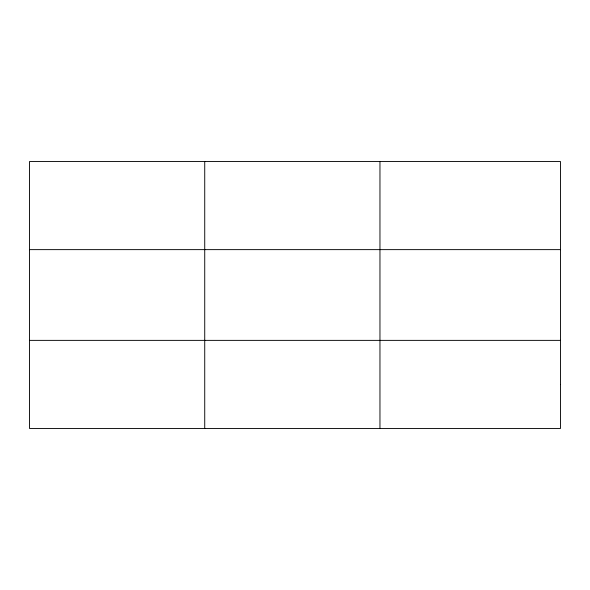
<?xml version="1.0" encoding="UTF-8"?>
<svg xmlns="http://www.w3.org/2000/svg" width="590" height="590" viewBox="0 0 590 590"><rect width="100%" height="100%" fill="white"/><g stroke="black" fill="none" stroke-linecap="round" stroke-linejoin="round"><path stroke-width="0.89" d="M204.73 161.549L204.73 428.451M379.96 161.549L379.96 428.451M29.5 249.629L560.5 249.629M29.5 340.371L560.5 340.371M560.5 384.415L560.5 428.451L29.5 428.451L29.5 161.549L560.5 161.549L560.5 384.415"/></g></svg>
